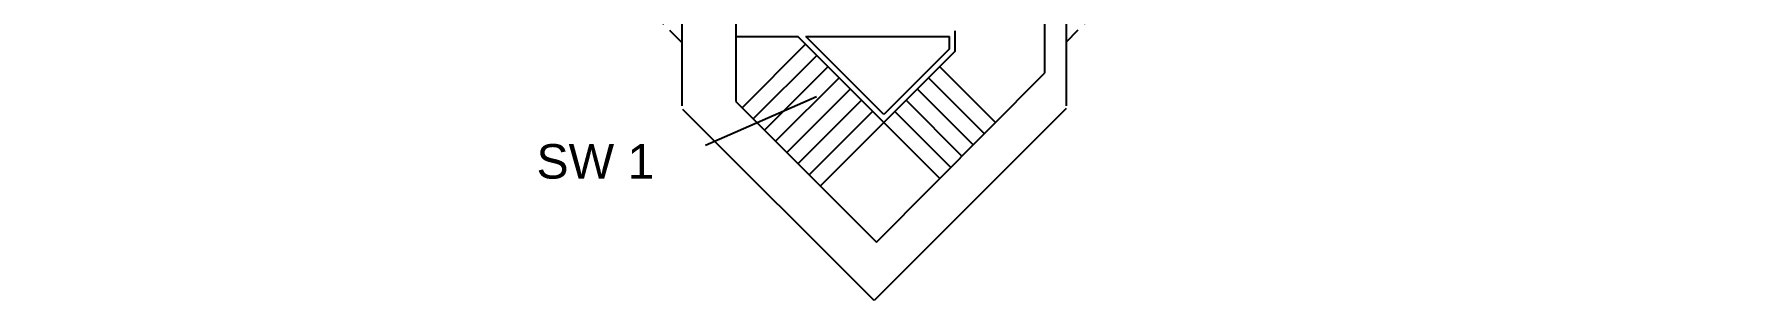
# Model space of a CAD drawing. Header units: inches. Extents: x -1132 to 5570, y -1986 to 4304.
# Drawn here: x 1104 to 2298, y -26 to 159 of the extents above; entities that cross this region are included whole.
import ezdxf

# ---------------------------------------------------------------- set-up
doc = ezdxf.new("R2010")
doc.units = ezdxf.units.IN
doc.header["$LTSCALE"] = 96
doc.header["$MEASUREMENT"] = 0
doc.linetypes.add('DASHED4', pattern=[0.1875, 0.125, -0.0625])
for name, color, linetype in [('A-ANNO-ROOM', 4, 'CONTINUOUS'), ('A-FLOR-STRS', 2, 'CONTINUOUS'), ('A-WALL-ABOVE', 8, 'DASHED4'), ('A-WALL-FULL', 6, 'CONTINUOUS')]:
    doc.layers.add(name, color=color, linetype=linetype)
doc.styles.add('ARIAL', font='arial.ttf')

msp = doc.modelspace()

# ---------------------------------------------------------------- linework, layer by layer
at = {"layer": 'A-ANNO-ROOM'}
msp.add_line((1648.2, 115.5), (1571, 81.6), dxfattribs=at)
at = {"layer": 'A-FLOR-STRS'}
for p, q in [((1640.5, 152.1), (1596.4, 107.9)), ((1648.3, 144.3), (1604.1, 100.1)), ((1697.8, 100.4), (1744.7, 147.3)), ((1656.1, 136.5), (1611.9, 92.4)), ((1733.9, 136.5), (1772.8, 97.5)), ((1663.9, 128.7), (1619.7, 84.6)), ((1671.6, 120.9), (1627.5, 76.8)), ((1718.3, 120.9), (1757.3, 81.9)), ((1726.1, 128.7), (1765.1, 89.7)), ((1679.4, 113.2), (1635.2, 69)), ((1710.5, 113.1), (1749.5, 74.1)), ((1687.2, 105.4), (1643, 61.2)), ((1695, 97.6), (1650.8, 53.5)), ((1695, 97.6), (1733.9, 58.6)), ((1702.7, 105.4), (1741.7, 66.4))]:
    msp.add_line(p, q, dxfattribs=at)
at = {"layer": 'A-WALL-ABOVE'}
for p, q in [((1554.6, 153.2), (174.4, 1533.3)), ((1821.8, 153.6), (2298.1, 629.9))]:
    msp.add_line(p, q, dxfattribs=at)
at = {"layer": 'A-WALL-FULL'}
for p, q in [((1592, 307.2), (1592, 112.2)), ((1806.8, 296.6), (1806.8, 131.9)), ((1821.8, 294.7), (1821.8, 109.3)), ((1554.6, 109.3), (1554.6, 286)), ((1592, 157.5), (1635.1, 157.5)), ((1695, 97.6), (1635.1, 157.5)), ((1695, 103.3), (1640.7, 157.5)), ((1640.7, 157.5), (1740.7, 157.5)), ((1740.7, 149), (1740.7, 157.5)), ((1744.7, 147.3), (1744.7, 161.5)), ((1740.7, 149), (1695, 103.3)), ((1744.7, 147.3), (1695, 97.6)), ((1689.9, 14.3), (1806.8, 131.9)), ((1592, 112.2), (1689.9, 14.3)), ((1688.2, -26.3), (1555.1, 106.8)), ((1821.8, 107.3), (1688.2, -26.3)), ((1821.8, 107.3), (1688.2, -26.3)), ((1821.8, 107.3), (1688.2, -26.3)), ((1821.8, 107.3), (1688.2, -26.3))]:
    msp.add_line(p, q, dxfattribs=at)

# ---------------------------------------------------------------- texts
at = {"layer": 'A-ANNO-ROOM', "style": 'ARIAL'}
msp.add_text('SW 1', height=24, dxfattribs=at).set_placement((1453.3, 58.6))

doc.saveas('drawing.dxf')
